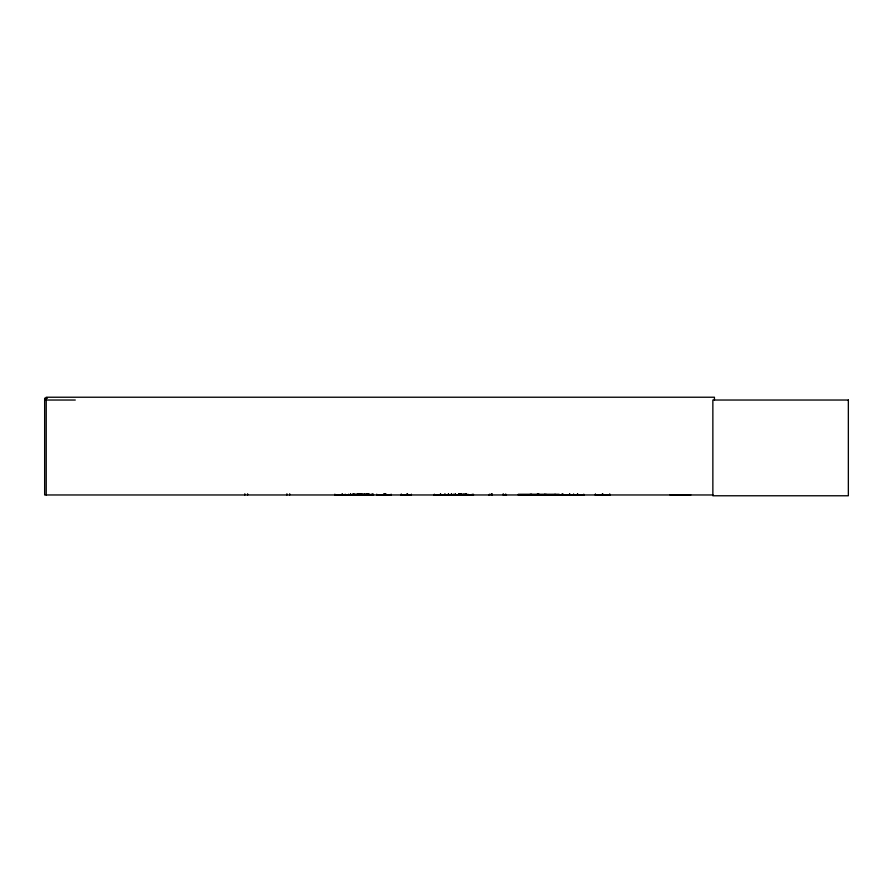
<?xml version="1.0" encoding="UTF-8"?>
<svg xmlns="http://www.w3.org/2000/svg" width="893" height="893" viewBox="0 0 893 893"><rect width="100%" height="100%" fill="white"/><g stroke="black" fill="none" stroke-linecap="round" stroke-linejoin="round"><path stroke-width="1.34" d="M451.713 494.934L451.724 494.175M466.079 494.934L466.079 494.175M609.863 494.175L609.874 494.968L595.307 494.934L595.508 494.175M609.673 494.175L609.863 494.845M544.607 494.845L544.618 494.175M334.819 494.845L373.598 494.867M453.354 494.845L453.398 494.175M466.57 494.845L466.258 493.974M530.297 494.867L530.319 494.175M352.813 494.845L352.835 494.242L352.902 494.968M433.764 494.968L473.58 494.889M454.727 494.845L454.626 494.175L454.548 494.867M455.251 494.845L455.341 494.175M400.7 494.968L411.215 494.867M488.616 494.968L491.407 494.242M383.566 494.934L383.7 493.974M384.358 494.767L384.202 493.974M563.338 494.867L563.405 494.242L563.483 494.968M401.124 494.867L401.191 494.242M357.836 494.867L357.803 493.974M358.339 494.867L358.439 494.242M47.441 398.233L44.65 398.233L44.65 494.968L713.038 494.968M44.65 400.031L75.28 400.031M352.288 494.342L370.171 494.342M518.23 494.342L559.264 494.342M352.255 494.577L370.204 494.577M518.197 494.599L559.297 494.599M506.498 494.934L503.808 494.867M518.219 494.912L584.357 494.934M462.127 494.889L462.116 493.974M505.907 494.867L505.806 494.242M372.314 494.867L372.214 494.242M368.184 494.867L368.217 493.974M367.682 494.867L367.592 494.242L367.492 494.968M357.613 494.867L357.646 493.974M573.775 494.867L573.708 494.242M455.486 494.867L455.419 494.242M373.252 494.867L373.185 494.242M362.223 494.867L362.156 494.242M459.303 494.867L459.292 493.773M459.069 494.845L459.136 493.974M368.642 494.845L368.608 494.175M531.592 494.845L531.581 494.175M545.958 494.889L545.891 494.175M714.433 400.031L714.433 397.229L46.224 397.229L46.224 494.968M690.802 494.968L670.029 494.968M602.92 494.968L602.92 493.974L602.82 494.968M602.429 493.974L602.351 494.968M602.328 493.974L602.25 494.968M595.307 494.175L595.307 494.968M583.788 494.175L583.788 494.968M577.76 493.974L577.76 494.968M577.403 493.974L577.403 494.968M573.63 494.175L573.63 494.968M569.857 493.974L569.857 494.968M569.511 493.974L569.421 494.968M562.49 493.974L562.49 494.968M561.987 493.974L561.987 494.968M555.055 494.175L555.055 494.968M538.847 493.974L538.847 494.968M538.345 493.974L538.345 494.968M537.854 493.974L537.854 494.968M537.363 493.974L537.363 494.968M505.706 494.175L505.706 494.968M503.607 494.175L503.607 494.968M503.049 493.974L503.116 494.968M492.065 493.974L492.065 494.968M491.998 493.974L491.998 494.968M491.496 494.175L491.496 494.968M489.409 494.175L489.409 494.968M473.29 494.175L473.29 494.968M472.23 494.175L472.23 494.968M467.954 494.175L467.954 494.968M466.626 494.175L466.626 494.968M465.8 493.974L465.8 494.968L465.733 494.175M465.499 494.175L465.499 494.968M465.231 493.974L465.231 494.968M464.773 493.974L464.773 494.968M463.601 493.773L463.601 494.968M461.648 493.974L461.648 494.968M460.81 493.773L460.866 494.968M460.408 493.974L460.408 494.968M459.962 494.175L459.962 494.968M459.728 493.974L459.705 494.968M459.471 493.974L459.471 494.968M459.013 494.175L459.013 494.968M458.645 493.974L458.656 494.968M455.642 494.175L455.642 494.968M451.568 493.974L451.568 494.968M451.222 493.974L451.222 494.968M448.61 493.974L448.61 494.968M448.253 493.974L448.253 494.968M445.194 494.175L445.194 494.968M445.116 494.242L445.049 494.968M444.48 494.175L444.48 494.968M440.707 493.974L440.707 494.968M440.361 493.974L440.361 494.968M434.333 494.175L434.333 494.968M411.36 494.175L411.36 494.968M407.621 493.974L407.621 494.968M407.275 493.974L407.275 494.968M407.029 493.773L407.029 494.968M401.27 494.175L401.27 494.968M391.123 494.175L391.123 494.968L376.757 494.934L376.757 494.175M385.999 493.974L386.01 494.968M385.441 493.773L385.441 494.968M384.358 494.175L384.358 494.968M373.129 494.175L373.129 494.968M372.124 494.175L372.124 494.968M371.912 494.175L371.912 494.968M368.932 494.175L368.932 494.968M368.385 493.974L368.385 494.968M367.358 494.175L367.358 494.968M366.777 493.974L366.777 494.968M366.398 493.974L366.398 494.968M365.192 494.175L365.192 494.968M364.322 494.175L364.322 494.968M363.931 494.175L363.931 494.968M362.089 494.175L362.089 494.968M361.498 493.974L361.498 494.968M361.018 493.974L361.018 494.968M359.935 493.974L359.935 494.968M359.633 493.974L359.645 494.968M359.243 493.974L359.243 494.968M358.528 494.175L358.528 494.968M357.021 494.175L357.021 494.968M354.755 494.175L354.755 494.968M353.896 494.175L353.896 494.968M353.382 494.175L353.382 494.968M350.748 493.974L350.748 494.968M350.469 493.974L350.469 494.968M348.705 494.175L348.705 494.968M345.211 494.175L345.211 494.968M342.443 493.974L342.443 494.968M341.963 493.974L341.963 494.968M334.853 494.175L334.853 494.968M289.689 493.773L289.689 494.968M286.899 493.773L286.899 494.968M247.618 493.773L247.618 494.968M244.827 493.773L244.827 494.968M848.35 400.031L712.86 400.031L712.86 495.771L848.35 495.771L848.35 400.031M461.346 494.968L461.346 494.175L461.257 494.968"/></g></svg>
